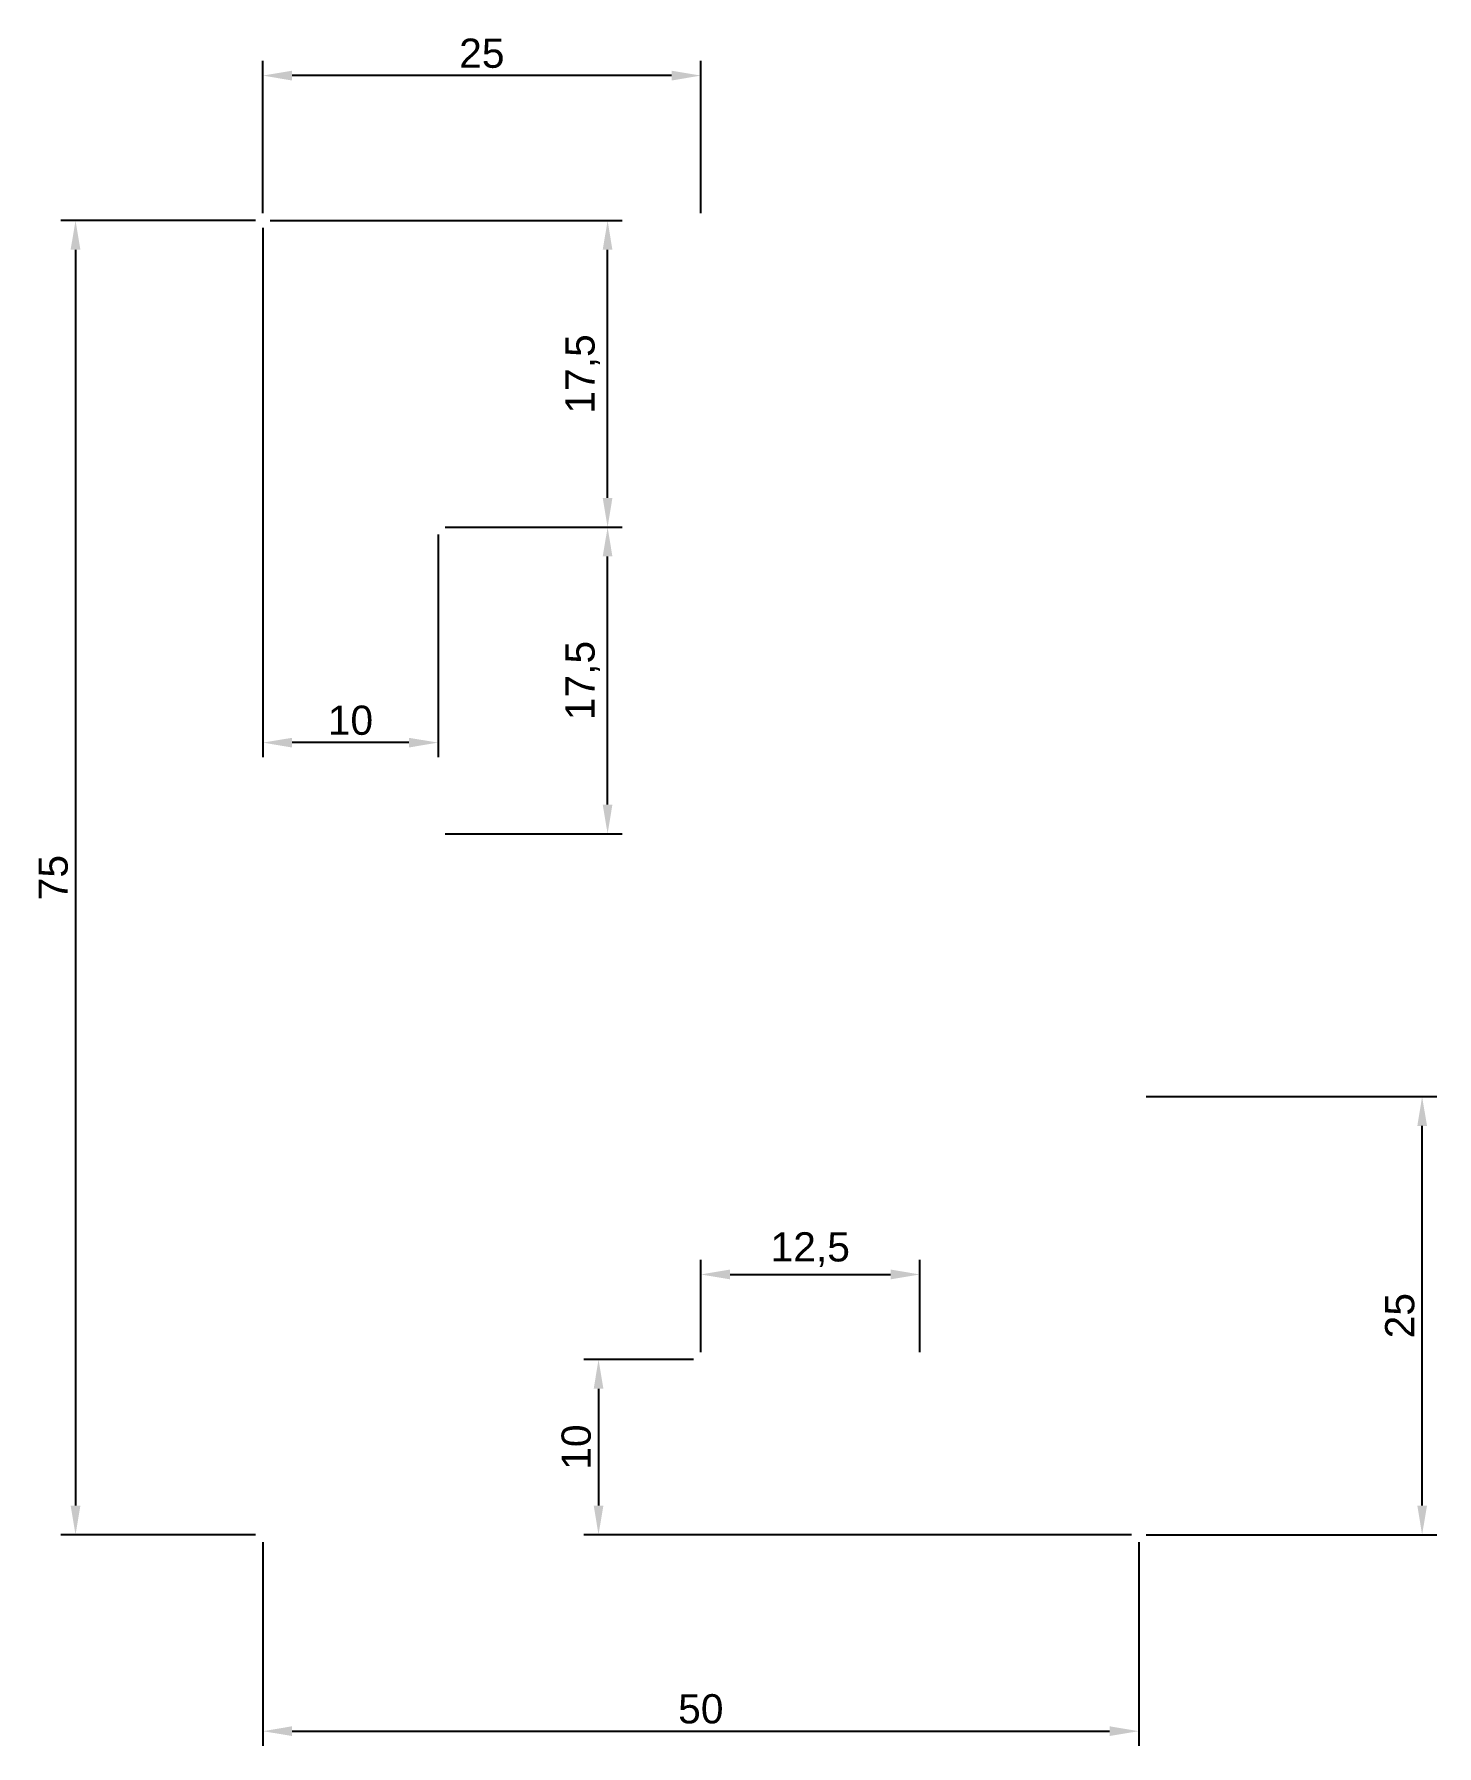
# Paper-space layout 'Layout1' of a CAD drawing. Header units: millimetres. Extents: x 127 to 247, y 24 to 170.
import ezdxf

# ---------------------------------------------------------------- set-up
doc = ezdxf.new("R2010")
doc.units = ezdxf.units.MM
doc.styles.get("Standard").update_dxf_attribs({"font": 'arial.ttf'})
doc.dimstyles.new('ISO-25', dxfattribs={"dimtxt": 2.5, "dimasz": 2.5, "dimexe": 1.25, "dimexo": 0.625, "dimtad": 1, "dimtxsty": 'Standard', "dimcen": 2.5, "dimadec": 0, "dimazin": 0, "dimtfac": 1, "dimtmove": 0, "dimatfit": 3, "dimfxl": 1, "dimarcsym": 0})

# ---------------------------------------------------------------- blocks, each defined once
blk = doc.blocks.new('*D23')
at = {"color": 0, "lineweight": -2, "transparency": 16777216}
for p, q in [((146.07, 154.53), (129.41, 154.53)), ((130.66, 152.03), (130.66, 44.53)), ((146.07, 42.03), (129.41, 42.03))]:
    blk.add_line(p, q, dxfattribs=at)
at = {"color": 0, "transparency": 16777216}
for points in [[(130.24, 152.03), (131.08, 152.03), (130.66, 154.53)], [(130.24, 44.53), (131.08, 44.53), (130.66, 42.03)]]:
    blk.add_solid(points, dxfattribs=at)
at = {"layer": 'Defpoints', "color": 0, "transparency": 16777216}
for p in [(146.7, 154.53), (130.66, 42.03), (146.7, 42.03)]:
    blk.add_point(p, dxfattribs=at)
at = {"color": 0, "transparency": 16777216, "insert": (128.76, 98.28), "char_height": 2.5, "attachment_point": 5, "rotation": 90}
blk.add_mtext('75', dxfattribs=at)
blk = doc.blocks.new('*D24')
at = {"color": 0, "lineweight": -2, "transparency": 16777216}
for p, q in [((146.7, 155.15), (146.7, 168.19)), ((184.2, 155.15), (184.2, 168.19)), ((181.7, 166.94), (149.2, 166.94))]:
    blk.add_line(p, q, dxfattribs=at)
at = {"color": 0, "transparency": 16777216}
for points in [[(149.2, 167.36), (149.2, 166.52), (146.7, 166.94)], [(181.7, 167.36), (181.7, 166.52), (184.2, 166.94)]]:
    blk.add_solid(points, dxfattribs=at)
at = {"layer": 'Defpoints', "color": 0, "transparency": 16777216}
for p in [(146.7, 166.94), (146.7, 154.53), (184.2, 154.53)]:
    blk.add_point(p, dxfattribs=at)
at = {"color": 0, "transparency": 16777216, "insert": (165.45, 168.84), "char_height": 2.5, "attachment_point": 5}
blk.add_mtext('25', dxfattribs=at)
blk = doc.blocks.new('*D25')
at = {"color": 0, "lineweight": -2, "transparency": 16777216}
for p, q in [((146.7, 41.4), (146.7, 23.96)), ((221.7, 41.4), (221.7, 23.96)), ((149.2, 25.21), (219.2, 25.21))]:
    blk.add_line(p, q, dxfattribs=at)
at = {"color": 0, "transparency": 16777216}
for points in [[(149.2, 25.63), (149.2, 24.8), (146.7, 25.21)], [(219.2, 25.63), (219.2, 24.8), (221.7, 25.21)]]:
    blk.add_solid(points, dxfattribs=at)
at = {"layer": 'Defpoints', "color": 0, "transparency": 16777216}
for p in [(146.7, 42.03), (221.7, 42.03), (221.7, 25.21)]:
    blk.add_point(p, dxfattribs=at)
at = {"color": 0, "transparency": 16777216, "insert": (184.2, 27.11), "char_height": 2.5, "attachment_point": 5}
blk.add_mtext('50', dxfattribs=at)
blk = doc.blocks.new('*D26')
at = {"color": 0, "lineweight": -2, "transparency": 16777216}
for p, q in [((222.32, 79.53), (247.21, 79.53)), ((245.96, 44.53), (245.96, 77.03)), ((222.32, 42.03), (247.21, 42.03))]:
    blk.add_line(p, q, dxfattribs=at)
at = {"color": 0, "transparency": 16777216}
for points in [[(245.55, 77.03), (246.38, 77.03), (245.96, 79.53)], [(245.55, 44.53), (246.38, 44.53), (245.96, 42.03)]]:
    blk.add_solid(points, dxfattribs=at)
at = {"layer": 'Defpoints', "color": 0, "transparency": 16777216}
for p in [(221.7, 79.53), (245.96, 79.53), (221.7, 42.03)]:
    blk.add_point(p, dxfattribs=at)
at = {"color": 0, "transparency": 16777216, "insert": (244.06, 60.78), "char_height": 2.5, "attachment_point": 5, "rotation": 90}
blk.add_mtext('25', dxfattribs=at)
blk = doc.blocks.new('*D27')
at = {"color": 0, "lineweight": -2, "transparency": 16777216}
for p, q in [((183.57, 57.03), (174.19, 57.03)), ((175.44, 54.53), (175.44, 44.53)), ((221.07, 42.03), (174.19, 42.03))]:
    blk.add_line(p, q, dxfattribs=at)
at = {"color": 0, "transparency": 16777216}
for points in [[(175.03, 54.53), (175.86, 54.53), (175.44, 57.03)], [(175.03, 44.53), (175.86, 44.53), (175.44, 42.03)]]:
    blk.add_solid(points, dxfattribs=at)
at = {"layer": 'Defpoints', "color": 0, "transparency": 16777216}
for p in [(184.2, 57.03), (175.44, 42.03), (221.7, 42.03)]:
    blk.add_point(p, dxfattribs=at)
at = {"color": 0, "transparency": 16777216, "insert": (173.54, 49.53), "char_height": 2.5, "attachment_point": 5, "rotation": 90}
blk.add_mtext('10', dxfattribs=at)
blk = doc.blocks.new('*D28')
at = {"color": 0, "lineweight": -2, "transparency": 16777216}
for p, q in [((184.2, 57.65), (184.2, 65.56)), ((202.95, 57.65), (202.95, 65.56)), ((186.7, 64.31), (200.45, 64.31))]:
    blk.add_line(p, q, dxfattribs=at)
at = {"color": 0, "transparency": 16777216}
for points in [[(186.7, 64.73), (186.7, 63.89), (184.2, 64.31)], [(200.45, 64.73), (200.45, 63.89), (202.95, 64.31)]]:
    blk.add_solid(points, dxfattribs=at)
at = {"layer": 'Defpoints', "color": 0, "transparency": 16777216}
for p in [(202.95, 64.31), (184.2, 57.03), (202.95, 57.03)]:
    blk.add_point(p, dxfattribs=at)
at = {"color": 0, "transparency": 16777216, "insert": (193.57, 66.44), "char_height": 2.5, "attachment_point": 5}
blk.add_mtext('12,5', dxfattribs=at)
blk = doc.blocks.new('*D29')
at = {"color": 0, "lineweight": -2, "transparency": 16777216}
for p, q in [((162.32, 128.28), (177.47, 128.28)), ((176.22, 104.53), (176.22, 125.78)), ((162.32, 102.03), (177.47, 102.03))]:
    blk.add_line(p, q, dxfattribs=at)
at = {"color": 0, "transparency": 16777216}
for points in [[(175.8, 125.78), (176.63, 125.78), (176.22, 128.28)], [(175.8, 104.53), (176.63, 104.53), (176.22, 102.03)]]:
    blk.add_solid(points, dxfattribs=at)
at = {"layer": 'Defpoints', "color": 0, "transparency": 16777216}
for p in [(161.7, 128.28), (176.22, 128.28), (161.7, 102.03)]:
    blk.add_point(p, dxfattribs=at)
at = {"color": 0, "transparency": 16777216, "insert": (174.09, 115.15), "char_height": 2.5, "attachment_point": 5, "rotation": 90}
blk.add_mtext('17,5', dxfattribs=at)
blk = doc.blocks.new('*D30')
at = {"color": 0, "lineweight": -2, "transparency": 16777216}
for p, q in [((147.32, 154.53), (177.47, 154.53)), ((176.22, 130.78), (176.22, 152.03)), ((162.32, 128.28), (177.47, 128.28))]:
    blk.add_line(p, q, dxfattribs=at)
at = {"color": 0, "transparency": 16777216}
for points in [[(175.8, 152.03), (176.63, 152.03), (176.22, 154.53)], [(175.8, 130.78), (176.63, 130.78), (176.22, 128.28)]]:
    blk.add_solid(points, dxfattribs=at)
at = {"layer": 'Defpoints', "color": 0, "transparency": 16777216}
for p in [(146.7, 154.53), (176.22, 154.53), (161.7, 128.28)]:
    blk.add_point(p, dxfattribs=at)
at = {"color": 0, "transparency": 16777216, "insert": (174.09, 141.4), "char_height": 2.5, "attachment_point": 5, "rotation": 90}
blk.add_mtext('17,5', dxfattribs=at)
blk = doc.blocks.new('*D31')
at = {"color": 0, "lineweight": -2, "transparency": 16777216}
for p, q in [((146.7, 153.9), (146.7, 108.59)), ((161.7, 127.65), (161.7, 108.59)), ((159.2, 109.84), (149.2, 109.84))]:
    blk.add_line(p, q, dxfattribs=at)
at = {"color": 0, "transparency": 16777216}
for points in [[(149.2, 110.25), (149.2, 109.42), (146.7, 109.84)], [(159.2, 110.25), (159.2, 109.42), (161.7, 109.84)]]:
    blk.add_solid(points, dxfattribs=at)
at = {"layer": 'Defpoints', "color": 0, "transparency": 16777216}
for p in [(146.7, 154.53), (161.7, 128.28), (146.7, 109.84)]:
    blk.add_point(p, dxfattribs=at)
at = {"color": 0, "transparency": 16777216, "insert": (154.2, 111.74), "char_height": 2.5, "attachment_point": 5}
blk.add_mtext('10', dxfattribs=at)

psp = doc.layouts.get("Layout1")

# ---------------------------------------------------------------- dimensions: what is measured, and where the dimension line sits
for base, p1, p2, picture, middle in [((146.698, 166.939), (184.198, 154.527), (146.698, 154.527), '*D24', (165.448, 168.841)), ((146.698, 109.837), (161.698, 128.277), (146.698, 154.527), '*D31', (154.198, 111.738)), ((202.948, 64.309), (184.198, 57.027), (202.948, 57.027), '*D28', (193.573, 66.437)), ((221.698, 25.212), (146.698, 42.027), (221.698, 42.027), '*D25', (184.198, 27.114))]:
    dim = psp.add_linear_dim(base=base, p1=p1, p2=p2, dimstyle='ISO-25', override={"dimlfac": -0.666667})
    dim.commit()
    dim.dimension.update_dxf_attribs({"geometry": picture, "text_midpoint": middle})
for base, p1, p2, picture, middle in [((130.661, 42.027), (146.698, 154.527), (146.698, 42.027), '*D23', (128.765, 98.277)), ((176.216, 154.527), (161.698, 128.277), (146.698, 154.527), '*D30', (174.089, 141.402)), ((176.216, 128.277), (161.698, 102.027), (161.698, 128.277), '*D29', (174.089, 115.152)), ((245.965, 79.527), (221.698, 42.027), (221.698, 79.527), '*D26', (244.064, 60.777)), ((175.444, 42.027), (184.198, 57.027), (221.698, 42.027), '*D27', (173.543, 49.527))]:
    dim = psp.add_linear_dim(base=base, p1=p1, p2=p2, angle=90, dimstyle='ISO-25', override={"dimlfac": -0.666667})
    dim.commit()
    dim.dimension.update_dxf_attribs({"geometry": picture, "text_midpoint": middle})

doc.saveas('drawing.dxf')
